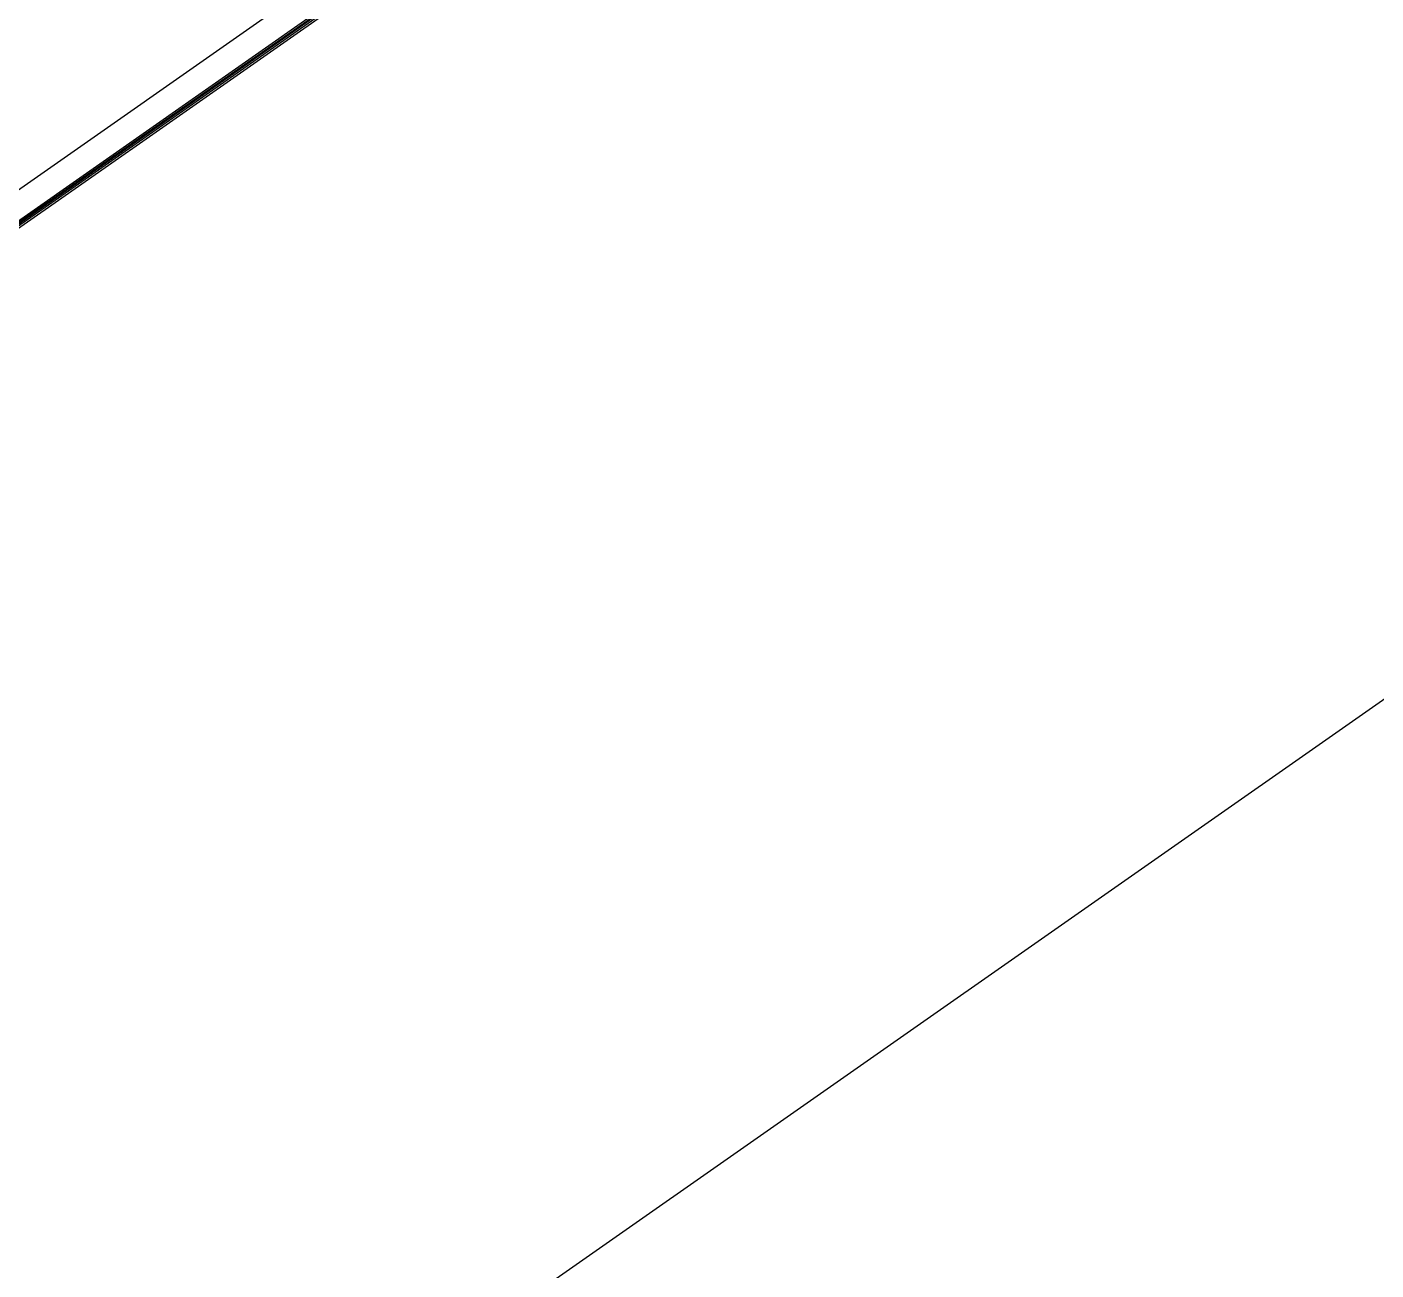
# Model space of a CAD drawing. Header units: millimetres. Extents: x 152904052 to 153933663, y 538271515 to 539240469.
# Drawn here: x 153341306 to 153342386, y 538936607 to 538937604 of the extents above; entities that cross this region are included whole.
import ezdxf

# ---------------------------------------------------------------- set-up
doc = ezdxf.new("R2010")
doc.units = ezdxf.units.MM
doc.layers.add('POWR', color=5, linetype='Continuous')

msp = doc.modelspace()

# ---------------------------------------------------------------- linework, layer by layer
at = {"layer": 'POWR', "color": 7}
for p, q in [((153341168.5, 538937382), (153342022, 538937979.6)), ((153341158.3, 538937346), (153342059.4, 538937977)), ((153341159.3, 538937344.7), (153342060.3, 538937975.7)), ((153341160.2, 538937349), (153342056, 538937976.3)), ((153342046, 538937969.8), (153341169.5, 538937356.1)), ((153342044.2, 538937970.1), (153341169.8, 538937357.9))]:
    msp.add_line(p, q, dxfattribs=at)
msp.add_lwpolyline([(153330841.6, 538928976.8), (153328958.8, 538931665.8), (153359501.3, 538953081.9), (153361398.2, 538950372.8), (153330841.6, 538928976.8)], dxfattribs=at)

doc.saveas('drawing.dxf')
